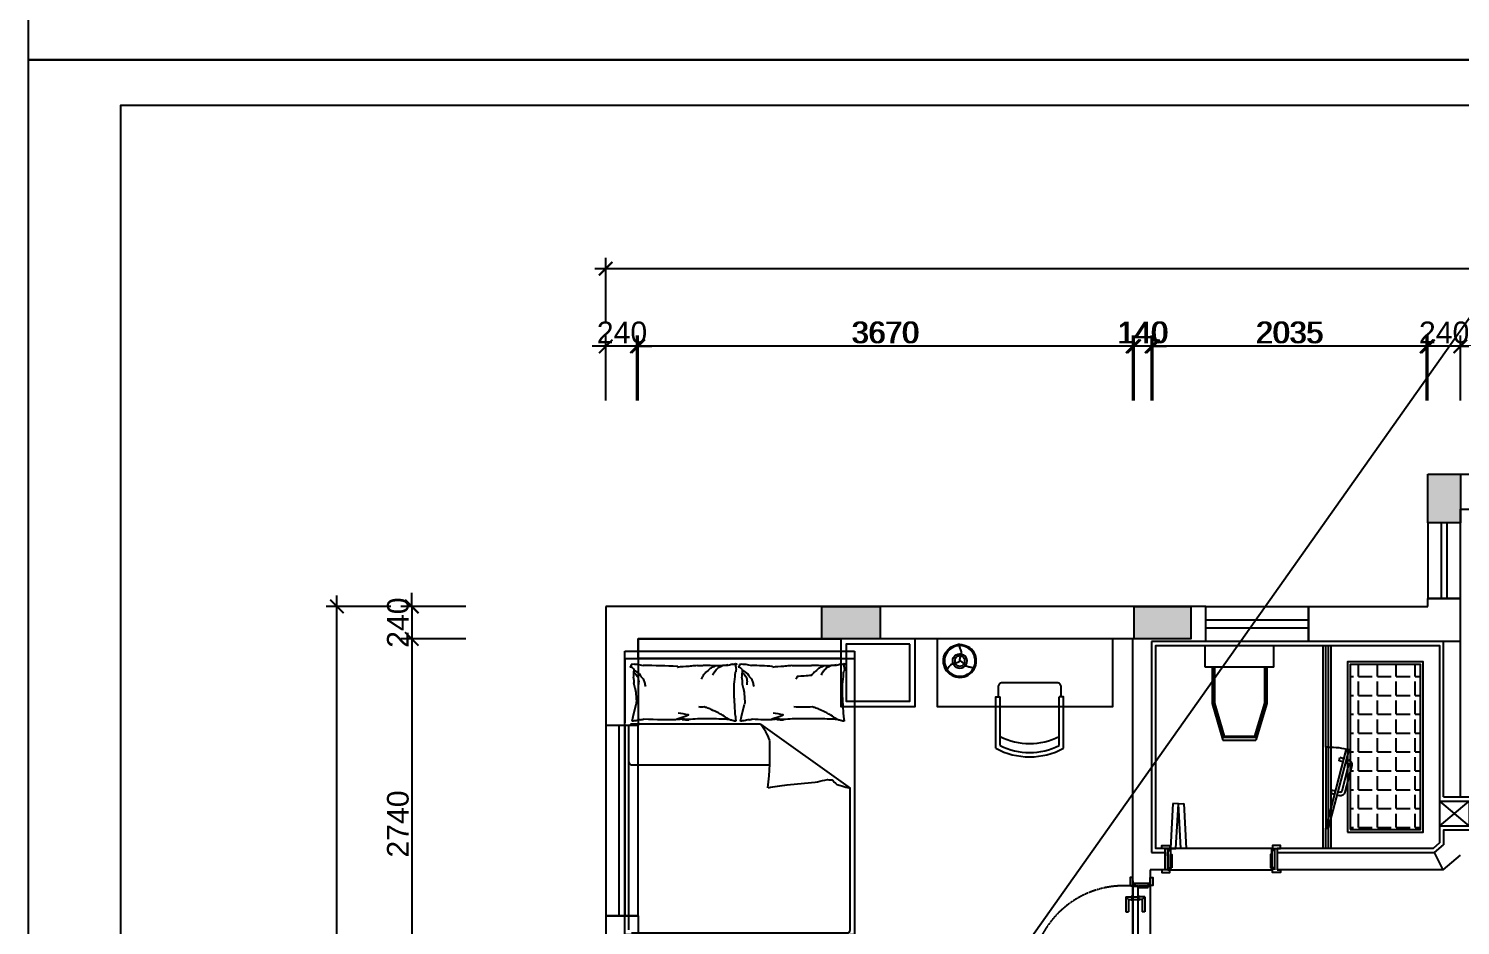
# Model space of a CAD drawing. Header units: millimetres. Extents: x 148889 to 229003, y -70503 to 111106.
# Drawn here: x 198589 to 209186, y -59921 to -53285 of the extents above; entities that cross this region are included whole.
import ezdxf
from ezdxf.lldxf.tags import DXFTag

# ---------------------------------------------------------------- set-up
doc = ezdxf.new("R2010")
doc.units = ezdxf.units.MM
doc.linetypes.add('DASHED2', pattern=[0.375, 0.25, -0.125])
doc.linetypes.add('HIDDEN', pattern=[0.375, 0.25, -0.125])
for name, color, linetype in [('8', 8, 'Continuous'), ('C-门套', 16, 'Continuous'), ('F-地坪3(地台)', 6, 'Continuous'), ('P-原墙线', 7, 'Continuous'), ('P-固定家具2(不到顶)', 2, 'Continuous'), ('P-外部尺寸', 44, 'Continuous'), ('P-完成面', 1, 'Continuous'), ('P-新墙线', 4, 'Continuous'), ('P-活动家具', 3, 'Continuous'), ('P-窗', 3, 'Continuous'), ('P-门', 1, 'Continuous'), ('P-门套', 1, 'Continuous'), ('大墨图框', 4, 'Continuous')]:
    doc.layers.add(name, color=color, linetype=linetype)
doc.styles.add('Arial', font='arial.ttf')
tags = doc.linetypes.add('ACAD_ISO03W100', pattern=[30, 12, -18]).pattern_tags.tags
tags[6:7] = [DXFTag(74, 4), DXFTag(75, 0), DXFTag(340, '0'), DXFTag(46, 1.0), DXFTag(50, 0.0), DXFTag(44, 0.0), DXFTag(45, 0.0)]
tags[4:5] = [DXFTag(74, 4), DXFTag(75, 0), DXFTag(340, '0'), DXFTag(46, 1.0), DXFTag(50, 0.0), DXFTag(44, 0.0), DXFTag(45, 0.0)]
doc.dimstyles.new('1比80', dxfattribs={"dimscale": 80, "dimtxt": 2, "dimasz": 1.25, "dimexe": 1, "dimexo": 1, "dimgap": 0.25, "dimtad": 1, "dimdec": 0, "dimrnd": 0.005, "dimzin": 0, "dimdsep": 46, "dimtxsty": 'Arial', "dimblk": 'ARCHTICK', "dimcen": 0.125, "dimdle": 1, "dimclrd": 44, "dimclre": 44, "dimclrt": 50, "dimadec": 0, "dimazin": 0, "dimtfac": 1, "dimtdec": 0, "dimtix": 1, "dimtmove": 2, "dimatfit": 3, "dimldrblk": 'DOT', "dimfxl": 5, "dimfxlon": 1, "dimtvp": 1, "dimtolj": 1, "dimtzin": 0, "dimarcsym": 0})

# ---------------------------------------------------------------- blocks, each defined once
blk = doc.blocks.new('_ArchTick')
at = {"color": 0, "linetype": 'ByBlock', "const_width": 0.15}
blk.add_lwpolyline([(-0.5, -0.5), (0.5, 0.5)], dxfattribs=at)
blk = doc.blocks.new('*D318')
at = {"layer": 'P-外部尺寸', "color": 44, "lineweight": -2, "transparency": 16777216}
for p, q in [((208946, -56036), (208946, -55556)), ((209186, -56036), (209186, -55556)), ((208946, -55636), (208846, -55636)), ((209186, -55636), (208946, -55636)), ((209186, -55636), (209286, -55636))]:
    blk.add_line(p, q, dxfattribs=at)
at = {"layer": 'P-外部尺寸', "color": 44, "lineweight": -2, "transparency": 16777216, "xscale": 100, "yscale": 100, "zscale": 100}
blk.add_blockref('_ArchTick', (208946, -55636), dxfattribs=at)
at = {"layer": 'P-外部尺寸', "color": 44, "lineweight": -2, "transparency": 16777216, "xscale": 100, "yscale": 100, "zscale": 100, "rotation": 180}
blk.add_blockref('_ArchTick', (209186, -55636), dxfattribs=at)
at = {"layer": 'P-外部尺寸', "color": 50, "transparency": 16777216, "insert": (209066, -55534), "char_height": 160, "attachment_point": 5, "style": 'Arial'}
blk.add_mtext('\\A1;240', dxfattribs=at)
blk = doc.blocks.new('_Dot')
at = {"color": 0, "linetype": 'ByBlock', "lineweight": -2}
blk.add_line((-0.5, 0), (-1, 0), dxfattribs=at)
at = {"color": 0, "linetype": 'ByBlock', "const_width": 0.5}
blk.add_lwpolyline([(-0.25, 0, 1), (0.25, 0, 1)], format="xyb", close=True, dxfattribs=at)
blk = doc.blocks.new('*D319')
at = {"layer": 'P-外部尺寸', "color": 44, "lineweight": -2, "transparency": 16777216}
for p, q in [((206911, -56036), (206911, -55556)), ((208946, -56036), (208946, -55556)), ((209026, -55636), (206831, -55636))]:
    blk.add_line(p, q, dxfattribs=at)
at = {"layer": 'P-外部尺寸', "color": 44, "lineweight": -2, "transparency": 16777216, "xscale": 100, "yscale": 100, "zscale": 100, "rotation": 180}
blk.add_blockref('_ArchTick', (206911, -55636), dxfattribs=at)
at = {"layer": 'P-外部尺寸', "color": 44, "lineweight": -2, "transparency": 16777216, "xscale": 100, "yscale": 100, "zscale": 100}
blk.add_blockref('_ArchTick', (208946, -55636), dxfattribs=at)
at = {"layer": 'P-外部尺寸', "color": 50, "transparency": 16777216, "insert": (207928, -55534), "char_height": 160, "attachment_point": 5, "style": 'Arial'}
blk.add_mtext('\\A1;2035', dxfattribs=at)
blk = doc.blocks.new('*D320')
at = {"layer": 'P-外部尺寸', "color": 44, "lineweight": -2, "transparency": 16777216}
for p, q in [((206771, -56036), (206771, -55556)), ((206911, -56036), (206911, -55556)), ((206771, -55636), (206671, -55636)), ((206911, -55636), (206771, -55636)), ((206911, -55636), (207011, -55636))]:
    blk.add_line(p, q, dxfattribs=at)
at = {"layer": 'P-外部尺寸', "color": 44, "lineweight": -2, "transparency": 16777216, "xscale": 100, "yscale": 100, "zscale": 100}
blk.add_blockref('_ArchTick', (206771, -55636), dxfattribs=at)
at = {"layer": 'P-外部尺寸', "color": 44, "lineweight": -2, "transparency": 16777216, "xscale": 100, "yscale": 100, "zscale": 100, "rotation": 180}
blk.add_blockref('_ArchTick', (206911, -55636), dxfattribs=at)
at = {"layer": 'P-外部尺寸', "color": 50, "transparency": 16777216, "insert": (206841, -55534), "char_height": 160, "attachment_point": 5, "style": 'Arial'}
blk.add_mtext('\\A1;140', dxfattribs=at)
blk = doc.blocks.new('*D321')
at = {"layer": 'P-外部尺寸', "color": 44, "lineweight": -2, "transparency": 16777216}
for p, q in [((203101, -56036), (203101, -55556)), ((206771, -56036), (206771, -55556)), ((206851, -55636), (203021, -55636))]:
    blk.add_line(p, q, dxfattribs=at)
at = {"layer": 'P-外部尺寸', "color": 44, "lineweight": -2, "transparency": 16777216, "xscale": 100, "yscale": 100, "zscale": 100, "rotation": 180}
blk.add_blockref('_ArchTick', (203101, -55636), dxfattribs=at)
at = {"layer": 'P-外部尺寸', "color": 44, "lineweight": -2, "transparency": 16777216, "xscale": 100, "yscale": 100, "zscale": 100}
blk.add_blockref('_ArchTick', (206771, -55636), dxfattribs=at)
at = {"layer": 'P-外部尺寸', "color": 50, "transparency": 16777216, "insert": (204936, -55534), "char_height": 160, "attachment_point": 5, "style": 'Arial'}
blk.add_mtext('\\A1;3670', dxfattribs=at)
blk = doc.blocks.new('*D322')
at = {"layer": 'P-外部尺寸', "color": 44, "lineweight": -2, "transparency": 16777216}
for p, q in [((202861, -56036), (202861, -55556)), ((203101, -56036), (203101, -55556)), ((202861, -55636), (202761, -55636)), ((203101, -55636), (202861, -55636)), ((203101, -55636), (203201, -55636))]:
    blk.add_line(p, q, dxfattribs=at)
at = {"layer": 'P-外部尺寸', "color": 44, "lineweight": -2, "transparency": 16777216, "xscale": 100, "yscale": 100, "zscale": 100}
blk.add_blockref('_ArchTick', (202861, -55636), dxfattribs=at)
at = {"layer": 'P-外部尺寸', "color": 44, "lineweight": -2, "transparency": 16777216, "xscale": 100, "yscale": 100, "zscale": 100, "rotation": 180}
blk.add_blockref('_ArchTick', (203101, -55636), dxfattribs=at)
at = {"layer": 'P-外部尺寸', "color": 50, "transparency": 16777216, "insert": (202981, -55534), "char_height": 160, "attachment_point": 5, "style": 'Arial'}
blk.add_mtext('\\A1;240', dxfattribs=at)
blk = doc.blocks.new('*D323')
at = {"layer": 'P-外部尺寸', "color": 44, "lineweight": -2, "transparency": 16777216}
for p, q in [((201425, -57561), (201425, -57461)), ((201825, -57561), (201345, -57561)), ((201425, -57561), (201425, -57801)), ((201825, -57801), (201345, -57801)), ((201425, -57801), (201425, -57901))]:
    blk.add_line(p, q, dxfattribs=at)
at = {"layer": 'P-外部尺寸', "color": 44, "lineweight": -2, "transparency": 16777216, "xscale": 100, "yscale": 100, "zscale": 100}
for p, rotation in [((201425, -57561), 270), ((201425, -57801), 90)]:
    blk.add_blockref('_ArchTick', p, dxfattribs=dict(at, rotation=rotation))
at = {"layer": 'P-外部尺寸', "color": 50, "transparency": 16777216, "insert": (201323, -57681), "char_height": 160, "attachment_point": 5, "rotation": 90, "style": 'Arial'}
blk.add_mtext('\\A1;240', dxfattribs=at)
blk = doc.blocks.new('*D324')
at = {"layer": 'P-外部尺寸', "color": 44, "lineweight": -2, "transparency": 16777216}
for p, q in [((201425, -57721), (201425, -60621)), ((201825, -57801), (201345, -57801)), ((201825, -60541), (201345, -60541))]:
    blk.add_line(p, q, dxfattribs=at)
at = {"layer": 'P-外部尺寸', "color": 44, "lineweight": -2, "transparency": 16777216, "xscale": 100, "yscale": 100, "zscale": 100}
for p, rotation in [((201425, -57801), 90), ((201425, -60541), 270)]:
    blk.add_blockref('_ArchTick', p, dxfattribs=dict(at, rotation=rotation))
at = {"layer": 'P-外部尺寸', "color": 50, "transparency": 16777216, "insert": (201323, -59171), "char_height": 160, "attachment_point": 5, "rotation": 90, "style": 'Arial'}
blk.add_mtext('\\A1;2740', dxfattribs=at)
blk = doc.blocks.new('*D329')
at = {"layer": 'P-外部尺寸', "color": 44, "lineweight": -2, "transparency": 16777216}
for p, q in [((200871, -66356), (200871, -57481)), ((201271, -57561), (200791, -57561)), ((201271, -66276), (200791, -66276))]:
    blk.add_line(p, q, dxfattribs=at)
at = {"layer": 'P-外部尺寸', "color": 44, "lineweight": -2, "transparency": 16777216, "xscale": 100, "yscale": 100, "zscale": 100}
for p, rotation in [((200871, -57561), 90), ((200871, -66276), 270)]:
    blk.add_blockref('_ArchTick', p, dxfattribs=dict(at, rotation=rotation))
at = {"layer": 'P-外部尺寸', "color": 50, "transparency": 16777216, "insert": (200770, -61919), "char_height": 160, "attachment_point": 5, "rotation": 90, "style": 'Arial'}
blk.add_mtext('\\A1;8715', dxfattribs=at)
blk = doc.blocks.new('*D330')
at = {"layer": 'P-外部尺寸', "color": 44, "lineweight": -2, "transparency": 16777216}
for p, q in [((202861, -55461), (202861, -54981)), ((216686, -55461), (216686, -54981)), ((202781, -55061), (216766, -55061))]:
    blk.add_line(p, q, dxfattribs=at)
at = {"layer": 'P-外部尺寸', "color": 44, "lineweight": -2, "transparency": 16777216, "xscale": 100, "yscale": 100, "zscale": 100, "rotation": 180}
blk.add_blockref('_ArchTick', (202861, -55061), dxfattribs=at)
at = {"layer": 'P-外部尺寸', "color": 44, "lineweight": -2, "transparency": 16777216, "xscale": 100, "yscale": 100, "zscale": 100}
blk.add_blockref('_ArchTick', (216686, -55061), dxfattribs=at)
at = {"layer": 'P-外部尺寸', "color": 50, "transparency": 16777216, "insert": (209773, -54959), "char_height": 160, "attachment_point": 5, "style": 'Arial'}
blk.add_mtext('\\A1;13825', dxfattribs=at)
blk = doc.blocks.new('*D333')
at = {"layer": 'P-外部尺寸', "color": 44, "lineweight": -2, "transparency": 16777216}
for p, q in [((209186, -56036), (209186, -55556)), ((211046, -56036), (211046, -55556)), ((211126, -55636), (209106, -55636))]:
    blk.add_line(p, q, dxfattribs=at)
at = {"layer": 'P-外部尺寸', "color": 44, "lineweight": -2, "transparency": 16777216, "xscale": 100, "yscale": 100, "zscale": 100, "rotation": 180}
blk.add_blockref('_ArchTick', (209186, -55636), dxfattribs=at)
at = {"layer": 'P-外部尺寸', "color": 44, "lineweight": -2, "transparency": 16777216, "xscale": 100, "yscale": 100, "zscale": 100}
blk.add_blockref('_ArchTick', (211046, -55636), dxfattribs=at)
at = {"layer": 'P-外部尺寸', "color": 50, "transparency": 16777216, "insert": (210116, -55534), "char_height": 160, "attachment_point": 5, "style": 'Arial'}
blk.add_mtext('\\A1;1860', dxfattribs=at)
blk = doc.blocks.new('sfbhsrdfbh')
at = {"layer": '大墨图框', "color": 4, "linetype": 'ByBlock', "ltscale": 100}
for points in [[(56.17, 280.38), (476.17, 280.38), (476.17, -16.59), (56.17, -16.59)], [(438.91, 274.48), (68.08, 274.48), (68.08, -8.51), (438.91, -8.51)]]:
    blk.add_lwpolyline(points, close=True, dxfattribs=at)
blk = doc.blocks.new('A$C224B1EEF')
at = {"color": 252}
for p, q in [((60, 427), (134, 679)), ((69, 426), (141, 671)), ((373, 679), (134, 679)), ((366, 671), (141, 671)), ((439, 426), (366, 671)), ((448, 427), (373, 679)), ((60, 160), (60, 427)), ((69, 160), (69, 426)), ((439, 160), (439, 426)), ((448, 160), (448, 427))]:
    blk.add_line(p, q, dxfattribs=at)
at = {"layer": '8'}
for p, q in [((0, 160), (507, 160)), ((0, 160), (0, 1)), ((0, 160), (0, 1)), ((507, 160), (507, 1)), ((507, 160), (507, 1)), ((507, 1), (0, 1))]:
    blk.add_line(p, q, dxfattribs=at)
at = {"layer": 'P-固定家具2(不到顶)', "color": 3}
for p, q in [((51, 429), (132, 701)), ((376, 701), (132, 701)), ((456, 429), (376, 701)), ((51, 160), (51, 429)), ((456, 160), (456, 429))]:
    blk.add_line(p, q, dxfattribs=at)
blk = doc.blocks.new('*D334')
at = {"layer": 'P-外部尺寸', "color": 44, "lineweight": -2, "transparency": 16777216}
for p, q in [((206901, -56036), (206901, -55556)), ((208936, -56036), (208936, -55556)), ((209016, -55636), (206821, -55636))]:
    blk.add_line(p, q, dxfattribs=at)
at = {"layer": 'P-外部尺寸', "color": 44, "lineweight": -2, "transparency": 16777216, "xscale": 100, "yscale": 100, "zscale": 100, "rotation": 180}
blk.add_blockref('_ArchTick', (206901, -55636), dxfattribs=at)
at = {"layer": 'P-外部尺寸', "color": 44, "lineweight": -2, "transparency": 16777216, "xscale": 100, "yscale": 100, "zscale": 100}
blk.add_blockref('_ArchTick', (208936, -55636), dxfattribs=at)
at = {"layer": 'P-外部尺寸', "color": 50, "transparency": 16777216, "insert": (207918, -55534), "char_height": 160, "attachment_point": 5, "style": 'Arial'}
blk.add_mtext('\\A1;2035', dxfattribs=at)
blk = doc.blocks.new('*D335')
at = {"layer": 'P-外部尺寸', "color": 44, "lineweight": -2, "transparency": 16777216}
for p, q in [((206761, -56036), (206761, -55556)), ((206901, -56036), (206901, -55556)), ((206761, -55636), (206661, -55636)), ((206901, -55636), (206761, -55636)), ((206901, -55636), (207001, -55636))]:
    blk.add_line(p, q, dxfattribs=at)
at = {"layer": 'P-外部尺寸', "color": 44, "lineweight": -2, "transparency": 16777216, "xscale": 100, "yscale": 100, "zscale": 100}
blk.add_blockref('_ArchTick', (206761, -55636), dxfattribs=at)
at = {"layer": 'P-外部尺寸', "color": 44, "lineweight": -2, "transparency": 16777216, "xscale": 100, "yscale": 100, "zscale": 100, "rotation": 180}
blk.add_blockref('_ArchTick', (206901, -55636), dxfattribs=at)
at = {"layer": 'P-外部尺寸', "color": 50, "transparency": 16777216, "insert": (206831, -55534), "char_height": 160, "attachment_point": 5, "style": 'Arial'}
blk.add_mtext('\\A1;140', dxfattribs=at)
blk = doc.blocks.new('*D336')
at = {"layer": 'P-外部尺寸', "color": 44, "lineweight": -2, "transparency": 16777216}
for p, q in [((203091, -56036), (203091, -55556)), ((206761, -56036), (206761, -55556)), ((206841, -55636), (203011, -55636))]:
    blk.add_line(p, q, dxfattribs=at)
at = {"layer": 'P-外部尺寸', "color": 44, "lineweight": -2, "transparency": 16777216, "xscale": 100, "yscale": 100, "zscale": 100, "rotation": 180}
blk.add_blockref('_ArchTick', (203091, -55636), dxfattribs=at)
at = {"layer": 'P-外部尺寸', "color": 44, "lineweight": -2, "transparency": 16777216, "xscale": 100, "yscale": 100, "zscale": 100}
blk.add_blockref('_ArchTick', (206761, -55636), dxfattribs=at)
at = {"layer": 'P-外部尺寸', "color": 50, "transparency": 16777216, "insert": (204926, -55534), "char_height": 160, "attachment_point": 5, "style": 'Arial'}
blk.add_mtext('\\A1;3670', dxfattribs=at)
blk = doc.blocks.new('A$C3EAE0F3F')
at = {"layer": 'P-门'}
for p, q in [((600, 70, 0), (0, 70, 0)), ((0, 50), (0, 70, 0)), ((600, 50), (0, 50)), ((600, 70, 0), (600, 50))]:
    blk.add_line(p, q, dxfattribs=at)
at = {"layer": 'P-门', "color": 252}
for p, q in [((74, 70, 0), (74, 100, 0)), ((99, 100, 0), (74, 100, 0)), ((74, 50, 0), (74, 35, 0)), ((99, 70, 0), (99, 100, 0)), ((99, 50, 0), (99, 35, 0)), ((109, 25, 0), (312, 25, 0)), ((322, 70, 0), (322, 100, 0)), ((322, 100, 0), (347, 100, 0)), ((322, 50, 0), (322, 35, 0)), ((347, 70, 0), (347, 100, 0)), ((347, 50, 0), (347, 35, 0)), ((109, 0, 0), (312, 0, 0))]:
    blk.add_line(p, q, dxfattribs=at)
for centre, radius, start, end in [((511, 60), 511, 163.7678, 181.1194), ((109, 35, 0), 35, 180, 270), ((109, 35, 0), 10, 180, 270), ((312, 35, 0), 10, 270, 0), ((312, 35, 0), 35, 270, 0)]:
    blk.add_arc(centre, radius, start, end, dxfattribs=at)
blk = doc.blocks.new('A$C6D1B240A')
at = {"layer": 'P-活动家具'}
for p, q in [((450, 0), (450, 2100)), ((450, 2100), (2150, 2100)), ((2150, 2100), (2150, 0)), ((2150, 56), (450, 56)), ((2150, 0), (450, 0))]:
    blk.add_line(p, q, dxfattribs=at)
at = {"layer": 'P-活动家具', "color": 252}
for p, q in [((482, 2064), (482, 1015)), ((2099, 2086), (504, 2086)), ((2121, 563), (2121, 2064)), ((1146, 541), (482, 1015)), ((2099, 843), (1077, 843)), ((450, 56), (450, 531)), ((1146, 541), (2099, 541)), ((2150, 56), (2150, 531)), ((1285, 485), (1262, 393)), ((1293, 518), (1285, 485)), ((2087, 485), (2064, 393)), ((2095, 518), (2087, 485))]:
    blk.add_line(p, q, dxfattribs=at)
for points in [[(1089, 1011, -0.007297), (948, 991, -0.004988), (741, 971, -0.006616), (668, 955, 0.023828), (648, 951, 0.052541), (616, 952, 0.032755), (580, 987, 0.013133), (543, 997, 0.007859), (482, 1015)], [(580, 504, -0.016108), (623, 474, -0.024599), (653, 458, -0.009477), (708, 432, -0.015937), (741, 418, -0.072521), (759, 414, -0.009571), (899, 414)], [(1061, 502, -0.009729), (1030, 492, -0.009729), (1000, 481, -0.007971), (976, 471, -0.002711), (1052, 460)], [(1382, 504, -0.016108), (1425, 474, -0.024599), (1455, 458, -0.009477), (1510, 432, -0.015937), (1543, 418, -0.072521), (1561, 414, -0.033339), (1601, 414)], [(1763, 502, -0.009729), (1732, 492, -0.009729), (1702, 481, -0.007971), (1678, 471, -0.002711), (1754, 460)], [(1279, 139, 0.077379), (1240, 167, 0.077379), (1212, 205, 0.047525), (1201, 233, 0.047525), (1195, 262)], [(1280, 156, 0.05369), (1265, 171, 0.070312), (1256, 185, 0.015448), (1251, 194, 0.013244), (1247, 205, 0.082127), (1244, 225, 0.064164), (1247, 251)], [(2081, 139, 0.077379), (2042, 167, 0.077379), (2014, 205, 0.047525), (2003, 233, 0.047525), (1997, 262)], [(2082, 156, 0.05369), (2067, 171, 0.070312), (2058, 185, 0.015448), (2053, 194, 0.013244), (2049, 205, 0.082127), (2046, 225, 0.064164), (2049, 251)], [(584, 103, -0.088153), (623, 107, -0.088153), (657, 124, -0.077547), (681, 148, -0.077547), (697, 178)], [(675, 110, -0.027842), (702, 121, -0.048685), (716, 130, -0.023666), (747, 157, -0.031223), (768, 180, -0.004518), (874, 189, -0.023191), (883, 207)], [(1386, 103, -0.088153), (1425, 107, -0.088153), (1459, 124, -0.077547), (1483, 148, -0.077547), (1499, 178)], [(1477, 110, -0.027842), (1504, 121, -0.048685), (1518, 130, -0.023666), (1549, 157, -0.031223), (1570, 180, -0.046801), (1575, 189, -0.023191), (1584, 207)]]:
    blk.add_lwpolyline(points, format="xyb", dxfattribs=at)
for centre, radius, start, end in [((504, 2064), 22.2, 90, 180), ((3575, 741), 2500, 173.7985, 181.7821), ((2097, 821), 22.2, 360, 90), ((1467, 806), 417, 200.1488, 219.6445), ((2099, 563), 22.2, 270, 360), ((505, 514), 21.5, 343.3022, 9.9984), ((882, 530), 357, 183.5049, 189.9984), ((526, 520), 1.47, 262.8796, 343.3022), ((555, 613), 97.2, 253.7788, 262.8796), ((15659, 1276), 15151, 183.055, 183.5049), ((582, 592), 85.3, 242.7159, 253.7788), ((547, 461), 50.3, 62.7159, 77.131), ((560, 344), 162, 77.131, 86.426), ((589, -791), 1293, 86.426, 89.7135), ((855, -18241), 18741, 89.8332, 90.565), ((1017, -989), 1493, 91.5355, 94.1282), ((901, -954), 1465, 85.2338, 87.1624), ((1025, 760), 256, 258.4414, 272.7491), ((1082, -761), 1269, 92.6935, 94.7658), ((1097, -1267), 1773, 86.5102, 91.9452), ((1245, 376), 133, 96.4341, 107.3864), ((1188, 760), 255, 279.4841, 287.3864), ((1243, 816), 301, 274.0829, 279.4841), ((1293, 519), 1.02, 165.9551, 274.0829), ((1307, 514), 21.5, 343.3022, 9.9984), ((1683, 530), 357, 183.5049, 189.9984), ((1328, 520), 1.47, 262.8796, 343.3022), ((1357, 613), 97.2, 253.7788, 262.8796), ((16461, 1276), 15151, 183.055, 183.5049), ((1384, 592), 85.3, 242.7159, 253.7788), ((1349, 461), 50.3, 62.7159, 77.131), ((1361, 344), 162, 77.131, 86.426), ((1391, -791), 1293, 86.426, 89.7135), ((1579, -5854), 6354, 89.7135, 90.9704), ((1719, -989), 1493, 91.5355, 94.1282), ((1603, -954), 1465, 85.2338, 87.1624), ((1726, 760), 256, 258.4414, 272.7491), ((1784, -761), 1269, 92.6935, 94.7658), ((1835, -4002), 4508, 87.8113, 91.2201), ((2047, 376), 133, 96.4341, 107.3864), ((1990, 760), 255, 279.4841, 287.3864), ((2044, 816), 301, 274.0829, 279.4841), ((2095, 519), 1.02, 165.9551, 274.0829), ((2053, 393), 1517, 181.6331, 183.055), ((1187, 390), 75.2, 345.9548, 2.6649), ((535, 269), 732, 2.6649, 8.005), ((2855, 393), 1517, 181.6331, 183.055), ((1989, 390), 75.2, 345.9548, 2.6649), ((1337, 269), 732, 2.6649, 8.005), ((1543, 110), 1015, 172.3191, 176.6312), ((1291, 267), 754, 176.6312, 181.6331), ((922, 229), 352, 8.005, 12.1984), ((2237, 443), 980, 189.6844, 192.1984), ((1505, 236), 227, 180, 189.6844), ((2345, 110), 1015, 172.3191, 176.6312), ((2093, 267), 754, 176.6312, 181.6331), ((1724, 229), 352, 8.005, 12.1984), ((3039, 443), 980, 189.6844, 192.1984), ((2307, 236), 227, 180, 189.6844), ((257, 192), 273, 347.8905, 351.8665), ((490, 121), 36.4, 351.8665, 21.421), ((542, 110), 17.3, 158.0096, 201.421), ((746, 124), 220, 167.8905, 172.3191), ((541, 1017), 912, 271.9079, 275.2592), ((642, 1769), 1660, 269.4243, 271.9079), ((778, 1076), 970, 265.1982, 269.4243), ((817, -3669), 3776, 88.5983, 90.7412), ((940, -61), 169, 92.5386, 100.1899), ((870, 693), 588, 276.0867, 280.1899), ((974, 639), 525, 270.0039, 279.073), ((1059, 117), 4.11, 123.6206, 229.8304), ((1353, 4488), 4384, 266.1196, 268.1502), ((1162, -229), 339, 74.256, 81.5628), ((1825, 138), 546, 173.7676, 180), ((1313, 156), 38, 206.5805, 265.5998), ((1313, 103), 14.6, 101.2724, 206.5805), ((1058, 192), 273, 347.8905, 351.8665), ((1292, 121), 36.4, 351.8665, 21.421), ((1344, 110), 17.3, 158.0096, 201.421), ((1547, 124), 220, 167.8905, 172.3191), ((1343, 1017), 912, 271.9079, 275.2592), ((1444, 1769), 1660, 269.4243, 271.9079), ((1580, 1076), 970, 265.1982, 269.4243), ((1585, -215), 322, 85.1982, 92.5386), ((1641, -61), 169, 92.5386, 100.1899), ((1572, 693), 588, 276.0867, 280.1899), ((1676, 639), 525, 270.0039, 279.073), ((1761, 117), 4.11, 123.6206, 229.8304), ((2246, 11940), 11836, 267.6388, 268.8747), ((1964, -229), 339, 74.256, 81.5628), ((2114, 156), 38, 206.5805, 265.5998), ((2627, 138), 546, 173.7676, 180), ((2114, 103), 14.6, 101.2724, 206.5805), ((518, 99), 2.58, 258.1069, 19.564), ((516, 93), 3.8, 19.564, 68.2117), ((525, 99), 4.75, 78.1069, 158.0096), ((518, 67), 27.9, 68.2117, 85.6975), ((544, 65), 32.1, 85.6975, 120.6513), ((541, 157), 59.9, 275.2592, 300.6513), ((1254, -82), 179, 81.5628, 90), ((1299, -3), 100, 90, 101.2724), ((1320, 99), 2.58, 258.1069, 19.564), ((1318, 93), 3.8, 19.564, 68.2117), ((1327, 99), 4.75, 78.1069, 158.0096), ((1319, 67), 27.9, 68.2117, 85.6975), ((1346, 65), 32.1, 85.6975, 120.6513), ((1343, 157), 59.9, 275.2592, 300.6513), ((2055, -82), 179, 81.5628, 90), ((2101, -3), 100, 90, 101.2724)]:
    blk.add_arc(centre, radius, start, end, dxfattribs=at)
blk = doc.blocks.new('A$C674F3EA9')
at = {"color": 252, "linetype": 'ACAD_ISO03W100'}
blk.add_lwpolyline([(484, 444), (484, 517, 0.414214), (453, 548), (47, 548, 0.414214), (16, 517), (16, 444)], format="xyb", dxfattribs=at)
for points in [[(0, 373), (0, 444), (31, 444)], [(31, 373), (31, 444)], [(469, 373), (469, 444)], [(500, 373), (500, 444), (469, 444)]]:
    blk.add_lwpolyline(points, dxfattribs=at)
for points in [[(0, 64), (0, 373)], [(31, 83), (31, 373)], [(469, 83), (469, 373)], [(500, 64), (500, 373)]]:
    blk.add_lwpolyline(points)
for centre, radius, start, end in [((250, 589, 0), 490, 243.5091, 296.4909), ((250, 522, 0), 522, 241.3642, 298.6358), ((250, 522, 0), 490, 243.5091, 296.4909)]:
    blk.add_arc(centre, radius, start, end)
blk = doc.blocks.new('asdasdw')
at = {"color": 252, "linetype": 'ByBlock'}
for major_axis, start_param, end_param in [((-66, 135), 5.497787, 8.63938), ((-62, 126), 5.497787, 8.63938), ((-20.6, 42.1), 5.497787, 8.63938), ((-62, 126), 2.356194, 5.497787), ((-20.6, 42.1), 2.356194, 5.497787)]:
    blk.add_ellipse((4741, 6513, 0), major_axis=major_axis, ratio=1, start_param=start_param, end_param=end_param, dxfattribs=at)
at = {"color": 252}
blk.add_ellipse((4741, 6513, 0), major_axis=(-28.8, 59), ratio=1, start_param=5.497787, end_param=8.63938, dxfattribs=at)
at = {"color": 252, "linetype": 'ByBlock', "extrusion": (0, 0, -1)}
blk.add_ellipse((4741, 6513, 0), major_axis=(135, 66), ratio=1, start_param=5.497787, end_param=8.63938, dxfattribs=at)
at = {"color": 252, "extrusion": (0, 0, -1)}
blk.add_ellipse((4741, 6513, 0), major_axis=(59, 28.8), ratio=1, start_param=5.497787, end_param=8.63938, dxfattribs=at)
at = {"color": 252}
for points in [[(4589, 6558, 0), (4603, 6554, 0), (4624, 6552, 0), (4641, 6553, 0), (4657, 6553, 0), (4676, 6549, 0), (4693, 6538, 0), (4721, 6519, 0), (4734, 6513, 0), (4743, 6511, 0)], [(4857, 6623, 0), (4846, 6613, 0), (4834, 6595, 0), (4827, 6580, 0), (4819, 6566, 0), (4806, 6551, 0), (4787, 6542, 0), (4757, 6527, 0), (4746, 6519, 0), (4739, 6513, 0)], [(4779, 6358, 0), (4776, 6372, 0), (4767, 6391, 0), (4757, 6405, 0), (4749, 6419, 0), (4743, 6438, 0), (4744, 6458, 0), (4746, 6492, 0), (4745, 6506, 0), (4743, 6515, 0)]]:
    blk.add_spline(points, degree=3, dxfattribs=at)
blk = doc.blocks.new('A$C5B2422F6')
at = {"layer": 'P-活动家具'}
blk.add_lwpolyline([(0, 550), (0, 0), (500, 0), (500, 550)], close=True, dxfattribs=at)
at = {"layer": 'P-活动家具', "color": 252}
blk.add_lwpolyline([(40, 510), (40, 40), (460, 40), (460, 510)], close=True, dxfattribs=at)
blk = doc.blocks.new('A$C404574AA')
at = {"layer": 'P-门', "color": 252, "linetype": 'ACAD_ISO03W100', "ltscale": 0.001}
for p, q in [((50, 753, 233), (50, 3, 233)), ((50, 753, 233), (90, 753, 233)), ((90, 753, 233), (90, 3, 233)), ((90, 3, 233), (90, 743, 233)), ((0, 83, 233), (0, 192, 233)), ((0, 192, 233), (19, 192, 233)), ((19, 102, 233), (19, 192, 233)), ((45, 112, 233), (45, 72, 233)), ((45, 112, 233), (50, 112, 233)), ((95, 112, 233), (90, 112, 233)), ((95, 112, 233), (95, 72, 233)), ((140, 192, 233), (121, 192, 233)), ((121, 102, 233), (121, 192, 233)), ((140, 83, 233), (140, 192, 233)), ((19, 102, 233), (0, 83, 233)), ((0, 83, 233), (45, 83, 233)), ((19, 102, 233), (45, 102, 233)), ((45, 72, 233), (50, 72, 233)), ((90, 102, 233), (50, 102, 233)), ((90, 83, 233), (50, 83, 233)), ((50, 3, 233), (90, 3, 233)), ((95, 72, 233), (90, 72, 233)), ((121, 102, 233), (95, 102, 233)), ((140, 83, 233), (95, 83, 233)), ((121, 102, 233), (140, 83, 233))]:
    blk.add_line(p, q, dxfattribs=at)
at = {"layer": 'P-门'}
for p, q in [((90, 753, 233), (840, 753, 233)), ((90, 713, 233), (90, 753, 233)), ((651, 803, 233), (651, 784, 233)), ((760, 803, 233), (651, 803, 233)), ((741, 784, 233), (651, 784, 233)), ((731, 758, 233), (731, 753, 233)), ((731, 758, 233), (771, 758, 233)), ((741, 784, 233), (760, 803, 233)), ((741, 784, 233), (741, 758, 233)), ((741, 753, 233), (741, 713, 233)), ((760, 803, 233), (760, 758, 233)), ((760, 753, 233), (760, 713, 233)), ((771, 758, 233), (771, 753, 233)), ((840, 713, 233), (840, 753, 233)), ((90, 713, 233), (840, 713, 233)), ((741, 682, 233), (651, 682, 233)), ((651, 663, 233), (651, 682, 233)), ((760, 663, 233), (651, 663, 233)), ((731, 708, 233), (731, 713, 233)), ((731, 708, 233), (771, 708, 233)), ((741, 682, 233), (741, 708, 233)), ((741, 682, 233), (760, 663, 233)), ((760, 663, 233), (760, 708, 233)), ((771, 708, 233), (771, 713, 233))]:
    blk.add_line(p, q, dxfattribs=at)
at = {"layer": 'P-门', "color": 252}
for p, q in [((100, 713, 233), (100, 753, 233)), ((100, 747, 233), (741, 747, 233)), ((760, 747, 233), (832, 747, 233)), ((832, 713, 233), (832, 753, 233)), ((100, 719, 233), (741, 719, 233)), ((760, 719, 233), (832, 719, 233))]:
    blk.add_line(p, q, dxfattribs=at)
at = {"layer": 'P-门', "color": 252, "linetype": 'DASHED2'}
blk.add_arc((155, 686, 233), 686, 264.5854, 2.2759, dxfattribs=at)

msp = doc.modelspace()

# ---------------------------------------------------------------- hatches: boundary and pattern name
at = {"layer": 'F-地坪3(地台)'}
h = msp.add_hatch(dxfattribs=at)
h.set_pattern_fill('ANGLE', color=252, scale=20, style=0)
h.set_pattern_definition([(0, (0, -62689.5), (0, 139.7), [101.6, -38.1]), (90, (0, -62689.5), (-139.7, 9e-15), [101.6, -38.1])])
h.paths.add_polyline_path([(208890.9, -57991.1), (208370.9, -57991.1), (208370.9, -58152.5, -0.2953816), (208382.9, -58188.6), (208370.9, -58234.7), (208370.9, -59211.1), (208890.9, -59211.1)])
at = {"layer": 'P-原墙线'}
h = msp.add_hatch(color=8, dxfattribs=at)
h.dxf.hatch_style = 1
h.paths.add_polyline_path([(214675.9, -56581.1), (214675.9, -56891.1), (215085.9, -56891.1), (215085.9, -56581.1)])
h.paths.add_polyline_path([(214975.9, -60051.1), (214675.9, -60051.1), (214675.9, -60551.1), (214975.9, -60551.1)])
h.paths.add_polyline_path([(215075.9, -63926.1), (214675.9, -63926.1), (214675.9, -64276.1), (215075.9, -64276.1)])
h.paths.add_polyline_path([(216245.9, -64276.1), (216895.9, -64276.1), (216895.9, -63926.1), (216245.9, -63926.1)])
h.paths.add_polyline_path([(210055.9, -66006.1), (210055.9, -66426.1), (210430.9, -66426.1), (210430.9, -66006.1)])
h.paths.add_polyline_path([(212500.9, -67576.1), (212775.9, -67576.1), (212775.9, -67246.1), (212500.9, -67246.1)])
h.paths.add_polyline_path([(216245.9, -67336.1), (216245.9, -67576.1), (216895.9, -67576.1), (216895.9, -67336.1)])
h.paths.add_polyline_path([(204880.9, -65886.1), (204400.9, -65886.1), (204400.9, -66276.1), (204880.9, -66276.1)])
h.paths.add_polyline_path([(203430.9, -63806.1), (203430.9, -63556.1), (202860.9, -63556.1), (202860.9, -63806.1)])
h.paths.add_polyline_path([(202860.9, -60541.1), (202860.9, -60901.1), (203290.9, -60901.1), (203290.9, -60541.1)])
h.paths.add_polyline_path([(207180.9, -60811.1), (207180.9, -60491.1), (206760.9, -60491.1), (206760.9, -60811.1)])
h.paths.add_polyline_path([(209965.9, -60811.1), (210290.9, -60811.1), (210290.9, -60181.1), (209965.9, -60181.1)])
h.paths.add_polyline_path([(209185.9, -56581.1), (208945.9, -56581.1), (208945.9, -56941.1), (209185.9, -56941.1)])
h.paths.add_polyline_path([(207190.9, -57801.1), (207190.9, -57561.1), (206770.9, -57561.1), (206770.9, -57801.1)])
h.paths.add_polyline_path([(204890.9, -57561.1), (204460.9, -57561.1), (204460.9, -57801.1), (204890.9, -57801.1)])

# ---------------------------------------------------------------- linework, layer by layer
at = {"layer": 'C-门套', "linetype": 'HIDDEN', "elevation": 116.6}
for points in [[(207040.9, -59511.1), (207790.9, -59511.1), (207790.9, -59351.1), (207040.9, -59351.1)], [(206890.9, -59631.1), (206890.9, -60381.1), (206760.9, -60381.1), (206760.9, -59631.1)]]:
    msp.add_lwpolyline(points, close=True, dxfattribs=at)
at = {"layer": 'F-地坪3(地台)'}
for p, q in [((208170.9, -59351.1), (208170.9, -57851.1)), ((208230.9, -59351.1), (208230.9, -57851.1))]:
    msp.add_line(p, q, dxfattribs=at)
at = {"layer": 'F-地坪3(地台)', "color": 252}
for points in [[(208350.9, -59231.1), (208910.9, -59231.1), (208910.9, -57971.1), (208350.9, -57971.1)], [(208370.9, -59211.1), (208890.9, -59211.1), (208890.9, -57991.1), (208370.9, -57991.1)]]:
    msp.add_lwpolyline(points, close=True, dxfattribs=at)
at = {"layer": 'P-原墙线'}
for p, q in [((208945.9, -56581.1), (216645.9, -56581.1)), ((208945.9, -56941.1), (208945.9, -56581.1)), ((209185.9, -56941.1), (209185.9, -56841.1)), ((209185.9, -56841.1), (211045.9, -56841.1)), ((209185.9, -56941.1), (208945.9, -56941.1)), ((209185.9, -57501.1), (208945.9, -57501.1)), ((208945.9, -57561.1), (208945.9, -57501.1)), ((209185.9, -57821.1), (209185.9, -57501.1)), ((209185.9, -58971.1), (209185.9, -57501.1)), ((207300.9, -57561.1), (202860.9, -57561.1)), ((202860.9, -57561.1), (202860.9, -58441.1)), ((207300.9, -57821.1), (207300.9, -57561.1)), ((208060.9, -57821.1), (208060.9, -57561.1)), ((208060.9, -57561.1), (208945.9, -57561.1)), ((206770.9, -57801.1), (203100.9, -57801.1)), ((203100.9, -57801.1), (203100.9, -58441.1)), ((206760.9, -59611.1), (206760.9, -57801.1)), ((207300.9, -57821.1), (206900.9, -57821.1)), ((206900.9, -57821.1), (206900.9, -59381.1)), ((209185.9, -57821.1), (208060.9, -57821.1)), ((209060.9, -58971.1), (209060.9, -57821.1)), ((203100.9, -58441.1), (202860.9, -58441.1)), ((206900.9, -59381.1), (207000.9, -59381.1)), ((207000.9, -59381.1), (207000.9, -59511.1)), ((207830.9, -59381.1), (208994.7, -59381.1)), ((207000.9, -59511.1), (206890.9, -59511.1)), ((206890.9, -59511.1), (206890.9, -59611.1)), ((209058.3, -59511.1), (207830.9, -59511.1, 116.6)), ((206890.9, -59611.1), (206760.9, -59611.1)), ((203100.9, -59851.1), (202860.9, -59851.1)), ((202860.9, -59851.1), (202860.9, -61016.1)), ((203100.9, -59851.1), (203100.9, -60541.1))]:
    msp.add_line(p, q, dxfattribs=at)
for points in [[(208945.9, -56581.1), (209185.9, -56581.1), (209185.9, -56941.1), (208945.9, -56941.1)], [(204890.9, -57801.1), (204460.9, -57801.1), (204460.9, -57561.1), (204890.9, -57561.1)], [(206770.9, -57561.1), (207190.9, -57561.1), (207190.9, -57801.1), (206770.9, -57801.1)]]:
    msp.add_lwpolyline(points, close=True, dxfattribs=at)
at = {"layer": 'P-固定家具2(不到顶)'}
for p, q in [((208190.9, -58602.1), (208190.9, -57851.1)), ((208210.9, -58602.1), (208210.9, -57851.1)), ((208190.9, -59351.1), (208190.9, -59202.1)), ((208210.9, -59351.1), (208210.9, -59202.1))]:
    msp.add_line(p, q, dxfattribs=at)
at = {"layer": 'P-固定家具2(不到顶)', "color": 8}
msp.add_lwpolyline([(208190.9, -59202.1), (208210.9, -59202.1), (208210.9, -58602.1), (208190.9, -58602.1)], close=True, dxfattribs=at)
at = {"layer": 'P-完成面'}
for p, q in [((209030.9, -59001.1), (209250.9, -59186.4)), ((209030.9, -59186.4), (209250.9, -59001.1))]:
    msp.add_line(p, q, dxfattribs=at)
for points in [[(207000.9, -59351.1), (206930.9, -59351.1), (206930.9, -57851.1), (209030.9, -57851.1), (209030.9, -59310.3), (208983.6, -59351.1), (207830.9, -59351.1)], [(209030.9, -59001.1), (209250.9, -59001.1), (209250.9, -59186.4), (209030.9, -59186.4)]]:
    msp.add_lwpolyline(points, dxfattribs=at)
at = {"layer": 'P-新墙线'}
for p, q in [((198589.5, -70502.6), (222613.5, -36529.3)), ((208994.7, -59381.1), (209060.9, -59324.1)), ((209058.3, -59511.1), (208994.7, -59381.1)), ((209058.3, -59511.1), (209185.9, -59401.2))]:
    msp.add_line(p, q, dxfattribs=at)
msp.add_lwpolyline([(209060.9, -58971.1), (209280.9, -58971.1), (209280.9, -59216.4), (209060.9, -59216.4), (209060.9, -59324.1)], dxfattribs=at)
at = {"layer": 'P-活动家具'}
for points in [[(204600.9, -57947.1), (203100.9, -57947.1), (203100.9, -57801.1), (204600.9, -57801.1)], [(205313.5, -57801.1), (205313.5, -58301.1), (206613.5, -58301.1), (206613.5, -57801.1)]]:
    msp.add_lwpolyline(points, close=True, dxfattribs=at)
at = {"layer": 'P-窗'}
for p, q in [((209045.9, -57501.1), (209045.9, -56941.1)), ((209085.9, -56941.1), (209085.9, -57501.1)), ((207300.9, -57661.1), (208060.9, -57661.1)), ((208060.9, -57721.1), (207300.9, -57721.1)), ((202960.9, -59851.1), (202960.9, -58441.1)), ((203000.9, -58441.1), (203000.9, -59851.1))]:
    msp.add_line(p, q, dxfattribs=at)
for points in [[(208945.9, -57501.1), (209185.9, -57501.1), (209185.9, -56941.1), (208945.9, -56941.1)], [(208060.9, -57821.1), (207300.9, -57821.1), (207300.9, -57561.1), (208060.9, -57561.1)], [(202860.9, -59851.1), (203100.9, -59851.1), (203100.9, -58441.1), (202860.9, -58441.1)]]:
    msp.add_lwpolyline(points, close=True, dxfattribs=at)
at = {"layer": 'P-门', "elevation": 116.6}
for points in [[(207059, -59019.1), (207040.9, -59351.1), (207081.1, -59353.3), (207099.2, -59021.3)], [(207139.3, -59019.1), (207157.4, -59351.1), (207117.3, -59353.3), (207099.2, -59021.3)]]:
    msp.add_lwpolyline(points, close=True, dxfattribs=at)
at = {"layer": 'P-门套'}
for p, q in [((207000.9, -59511.1), (207000.9, -59351.1)), ((207000.9, -59351.1), (207020.9, -59351.1)), ((207020.9, -59351.1), (207020.9, -59511.1)), ((207020.9, -59351.1), (207020.9, -59406.1)), ((207020.9, -59406.1), (207020.9, -59351.1)), ((207020.9, -59351.1), (207027.9, -59351.1)), ((207020.9, -59406.1), (207020.9, -59511.1)), ((207027.9, -59351.1, 116.6), (207027.9, -59366.1, 116.6)), ((207027.9, -59366.1, 116.6), (207035.9, -59366.1, 116.6)), ((207035.9, -59366.1, 116.6), (207035.9, -59351.1, 116.6)), ((207035.9, -59351.1, 116.6), (207040.9, -59351.1, 116.6)), ((207040.9, -59351.1, 116.6), (207040.9, -59396.1, 116.6)), ((207040.9, -59396.1, 116.6), (207040.9, -59511.1, 116.6)), ((207795.9, -59351.1, 233.2), (207790.9, -59351.1, 233.2)), ((207790.9, -59351.1, 233.2), (207790.9, -59396.1, 233.2)), ((207790.9, -59396.1, 233.2), (207790.9, -59511.1, 116.6)), ((207795.9, -59366.1, 233.2), (207795.9, -59351.1, 233.2)), ((207803.9, -59366.1, 233.2), (207795.9, -59366.1, 233.2)), ((207803.9, -59351.1, 233.2), (207803.9, -59366.1, 233.2)), ((207810.9, -59351.1, 116.6), (207810.9, -59511.1, 116.6)), ((207830.9, -59351.1, 116.6), (207830.9, -59511.1, 116.6)), ((207020.9, -59511.1), (207000.9, -59511.1)), ((207020.9, -59511.1), (207027.9, -59511.1)), ((207027.9, -59511.1, 116.6), (207027.9, -59496.1, 116.6)), ((207027.9, -59496.1, 116.6), (207035.9, -59496.1, 116.6)), ((207035.9, -59496.1, 116.6), (207035.9, -59511.1, 116.6)), ((207035.9, -59511.1, 116.6), (207040.9, -59511.1, 116.6)), ((207040.9, -59511.1, 116.6), (207040.9, -59496.1, 116.6)), ((207040.9, -59496.1, 116.6), (207040.9, -59511.1, 116.6)), ((207790.9, -59511.1, 116.6), (207790.9, -59496.1, 116.6)), ((207790.9, -59496.1, 116.6), (207790.9, -59511.1, 116.6)), ((207795.9, -59511.1, 116.6), (207790.9, -59511.1, 116.6)), ((207803.9, -59496.1, 116.6), (207795.9, -59496.1, 116.6)), ((207795.9, -59496.1, 116.6), (207795.9, -59511.1, 116.6)), ((207803.9, -59511.1, 116.6), (207803.9, -59496.1, 116.6)), ((206760.9, -59591.1), (206760.9, -59611.1)), ((206760.9, -59611.1), (206890.9, -59611.1)), ((206760.9, -59611.1), (206815.9, -59611.1)), ((206760.9, -59611.1), (206760.9, -59618.1)), ((206760.9, -59618.1, 116.6), (206775.9, -59618.1, 116.6)), ((206775.9, -59626.1, 116.6), (206760.9, -59626.1, 116.6)), ((206760.9, -59626.1, 116.6), (206760.9, -59631.1, 116.6)), ((206760.9, -59631.1, 116.6), (206805.9, -59631.1, 116.6)), ((206775.9, -59618.1, 116.6), (206775.9, -59626.1, 116.6)), ((206805.9, -59631.1, 116.6), (206890.9, -59631.1, 116.6)), ((206890.9, -59618.1, 116.6), (206875.9, -59618.1, 116.6)), ((206875.9, -59618.1, 116.6), (206875.9, -59626.1, 116.6)), ((206875.9, -59626.1, 116.6), (206890.9, -59626.1, 116.6)), ((206890.9, -59631.1, 116.6), (206875.9, -59631.1, 116.6)), ((206875.9, -59631.1, 116.6), (206890.9, -59631.1, 116.6)), ((206890.9, -59611.1), (206890.9, -59591.1)), ((206890.9, -59611.1), (206890.9, -59618.1)), ((206890.9, -59626.1, 116.6), (206890.9, -59631.1, 116.6))]:
    msp.add_line(p, q, dxfattribs=at)
for points in [[(207027.9, -59351.1), (206975.9, -59351.1), (206975.9, -59331.1), (207035.9, -59331.1), (207035.9, -59351.1)], [(207027.9, -59511.1), (206975.9, -59511.1), (206975.9, -59531.1), (207035.9, -59531.1), (207035.9, -59511.1)], [(207830.9, -59511.1), (207855.9, -59511.1), (207855.9, -59531.1), (207795.9, -59531.1), (207795.9, -59511.1)], [(206760.9, -59618.1), (206760.9, -59566.1), (206740.9, -59566.1), (206740.9, -59626.1), (206760.9, -59626.1)], [(206890.9, -59618.1), (206890.9, -59566.1), (206910.9, -59566.1), (206910.9, -59626.1), (206890.9, -59626.1)]]:
    msp.add_lwpolyline(points, dxfattribs=at)
at = {"layer": 'P-门套', "elevation": 116.6}
msp.add_lwpolyline([(207803.9, -59351.1), (207855.9, -59351.1), (207855.9, -59331.1), (207795.9, -59331.1), (207795.9, -59351.1)], dxfattribs=at)
at = {"layer": 'P-门套', "elevation": -116.6}
for points in [[(207050.9, -59496.1), (207040.9, -59496.1), (207040.9, -59396.1), (207050.9, -59396.1)], [(206875.9, -59641.1), (206875.9, -59631.1), (206805.9, -59631.1), (206805.9, -59641.1)]]:
    msp.add_lwpolyline(points, close=True, dxfattribs=at)
at = {"layer": 'P-门套'}
msp.add_lwpolyline([(207780.9, -59496.1), (207790.9, -59496.1), (207790.9, -59396.1), (207780.9, -59396.1)], close=True, dxfattribs=at)

# ---------------------------------------------------------------- block references
at = {"layer": 'P-固定家具2(不到顶)', "color": 3, "xscale": 0.8099999999937436, "yscale": 0.8099999999976717, "zscale": 0.81, "rotation": 169.2405088091241}
msp.add_blockref('asdasdw', (210239.2, -53498.5, 0), dxfattribs=at)
at = {"layer": 'P-活动家具'}
for name, p, rotation in [('A$C5B2422F6', (204600.9, -57801.1), 270), ('A$C224B1EEF', (207804.2, -57850.1), 180), ('A$C6D1B240A', (205150.9, -57891.1), 180)]:
    msp.add_blockref(name, p, dxfattribs=dict(at, rotation=rotation))
msp.add_blockref('A$C674F3EA9', (205748.1, -58674.1, 0), dxfattribs=at)
at = {"layer": 'P-门', "xscale": -1, "rotation": 75.44836342469718}
msp.add_blockref('A$C3EAE0F3F', (208410.2, -58633.5), dxfattribs=at)
at = {"layer": 'P-门', "rotation": 180}
msp.add_blockref('A$C404574AA', (206850.9, -59628.1, -116.6), dxfattribs=at)
at = {"layer": '大墨图框', "xscale": 57.19999999999709, "yscale": 57.19999999999709, "zscale": 57.2}
for p in [(195376.4, -52566.9), (195376.4, -69553.6)]:
    msp.add_blockref('sfbhsrdfbh', p, dxfattribs=at)

# ---------------------------------------------------------------- dimensions: what is measured, and where the dimension line sits
at = {"layer": 'P-外部尺寸'}
for base, p1, p2, picture, middle in [((216685.9, -55060.8), (202860.9, -56035.6), (216685.9, -56035.6), '*D330', (209773.4, -54959)), ((202860.9, -55635.6), (203100.9, -57801.1), (202860.9, -57801.1), '*D322', (202980.9, -55533.9)), ((203090.9, -55635.6), (206760.9, -57801.1), (203090.9, -57801.1), '*D336', (204925.9, -55533.8)), ((203100.9, -55635.6), (206770.9, -57801.1), (203100.9, -57801.1), '*D321', (204935.9, -55533.8)), ((206760.9, -55635.6), (206900.9, -57821.1), (206760.9, -57801.1), '*D335', (206830.9, -55533.9)), ((206770.9, -55635.6), (206910.9, -57821.1), (206770.9, -57801.1), '*D320', (206840.9, -55533.9)), ((206900.9, -55635.6), (208935.9, -56581.1), (206900.9, -57821.1), '*D334', (207918.4, -55533.8)), ((206910.9, -55635.6), (208945.9, -56581.1), (206910.9, -57821.1), '*D319', (207928.4, -55533.8)), ((208945.9, -55635.6), (209185.9, -56581.1), (208945.9, -56581.1), '*D318', (209065.9, -55533.9)), ((209185.9, -55635.6), (211045.9, -56841.1), (209185.9, -56581.1), '*D333', (210115.9, -55533.9))]:
    dim = msp.add_linear_dim(base=base, p1=p1, p2=p2, dimstyle='1比80', dxfattribs=at)
    dim.commit()
    dim.dimension.update_dxf_attribs({"geometry": picture, "text_midpoint": middle})
for base, p1, p2, picture, middle in [((200871.3, -57561.1), (201824.8, -66276.1), (201824.8, -57561.1), '*D329', (200769.6, -61918.6)), ((201424.8, -57801.1), (203644.7, -57561.1), (203644.7, -57801.1), '*D323', (201323.2, -57681.1)), ((201424.8, -60541.1), (203644.7, -57801.1), (204309.6, -60541.1), '*D324', (201323.2, -59171.1))]:
    dim = msp.add_linear_dim(base=base, p1=p1, p2=p2, angle=90, dimstyle='1比80', dxfattribs=at)
    dim.commit()
    dim.dimension.update_dxf_attribs({"geometry": picture, "text_midpoint": middle})

doc.saveas('drawing.dxf')
